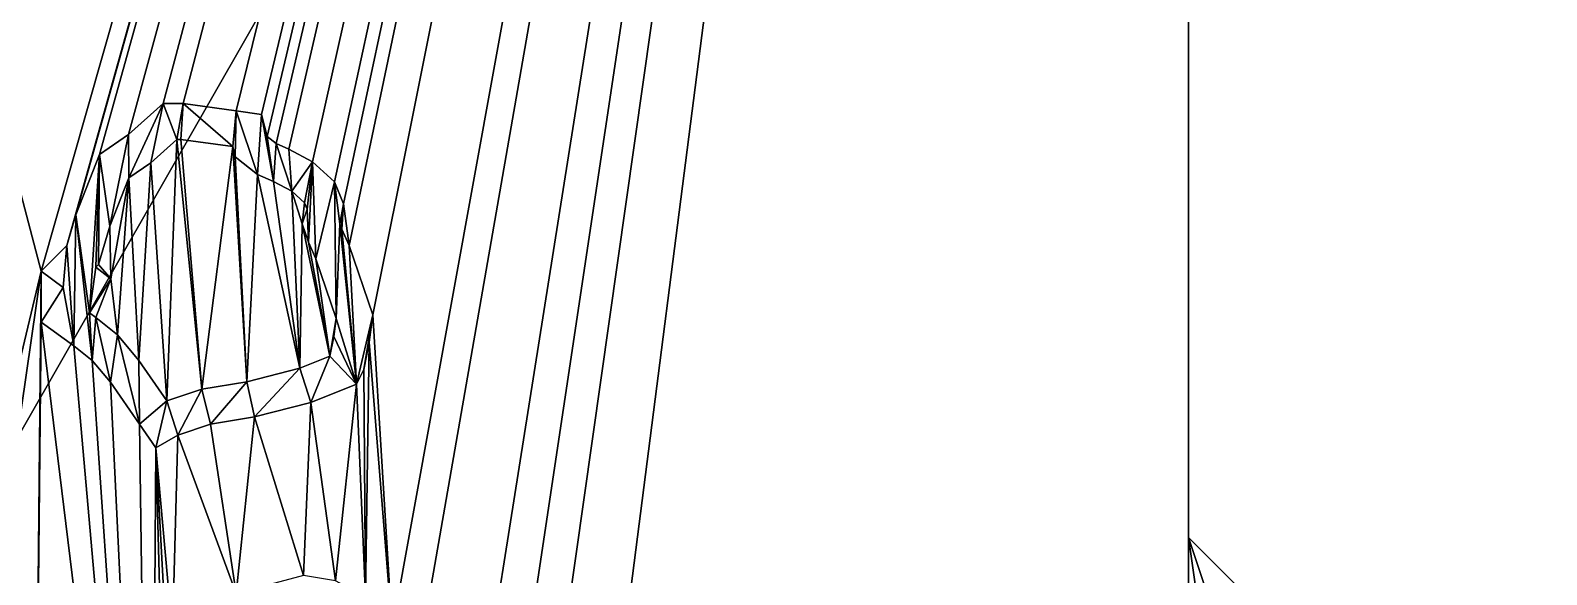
# Model space of a CAD drawing. Extents: x 10 to 110, y 10 to 115.
# Drawn here: x 88.82 to 110, y 49.48 to 57.09 of the extents above; entities that cross this region are included whole.
import ezdxf

# ---------------------------------------------------------------- set-up
doc = ezdxf.new("R2010")
doc.units = 0
doc.header["$MEASUREMENT"] = 0
doc.layers.add('STL2DXF', color=7, linetype='Continuous')

msp = doc.modelspace()

# ---------------------------------------------------------------- linework, layer by layer
at = {"layer": 'STL2DXF'}
for points in [[(85.754, 66.011, -0.6), (105, 110, -0.6), (88.975, 53.722, -0.6)], [(88.975, 53.722, -0.6), (105, 110, -0.6), (89.331, 54.079, -0.6)], [(89.331, 54.079, -0.6), (105, 110, -0.6), (89.458, 54.511, -0.6)], [(89.458, 54.511, -0.6), (105, 110, -0.6), (89.789, 55.351, -0.6)], [(89.789, 55.351, -0.6), (105, 110, -0.6), (90.196, 55.631, -0.6)], [(90.196, 55.631, -0.6), (105, 110, -0.6), (90.68, 56.063, -0.6)], [(90.68, 56.063, -0.6), (105, 110, -0.6), (90.96, 56.063, -0.6)], [(90.96, 56.063, -0.6), (105, 110, -0.6), (91.697, 55.962, -0.6)], [(91.697, 55.962, -0.6), (105, 110, -0.6), (92.054, 55.911, -0.6)], [(92.054, 55.911, -0.6), (105, 110, -0.6), (92.13, 55.605, -0.6)], [(92.13, 55.605, -0.6), (105, 110, -0.6), (92.257, 55.504, -0.6)], [(92.257, 55.504, -0.6), (105, 110, -0.6), (92.435, 55.427, -0.6)], [(92.435, 55.427, -0.6), (105, 110, -0.6), (92.766, 55.249, -0.6)], [(92.766, 55.249, -0.6), (105, 110, -0.6), (93.072, 54.969, -0.6)], [(93.072, 54.969, -0.6), (105, 110, -0.6), (93.199, 54.664, -0.6)], [(93.199, 54.664, -0.6), (105, 110, -0.6), (93.275, 54.079, -0.6)], [(93.275, 54.079, -0.6), (105, 110, -0.6), (93.606, 53.112, -0.6)], [(93.606, 53.112, -0.6), (105, 110, -0.6), (93.879, 48.716, -0.6)], [(93.879, 48.716, -0.6), (105, 110, -0.6), (94.191, 48.023, -0.6)], [(94.191, 48.023, -0.6), (105, 110, -0.6), (94.827, 45.784, -0.6)], [(94.827, 45.784, -0.6), (105, 110, -0.6), (95.107, 44.053, -0.6)], [(95.107, 44.053, -0.6), (105, 110, -0.6), (95.387, 42.298, -0.6)], [(95.387, 42.298, -0.6), (105, 110, -0.6), (96.023, 40.033, -0.6)], [(96.023, 40.033, -0.6), (105, 110, -0.6), (105, 10, -0.6)], [(105, 10, -0.6), (105, 110, -0.6), (105, 50, -0.6)], [(105, 50, -0.6), (105, 110, -0.6), (105, 70, -0.6)], [(82.121, 80, 0.5), (82.121, 40, 0.5), (105, 80, 0.5)], [(105, 80, 0.5), (82.121, 40, 0.5), (105, 40, 0.5)], [(105, 80, 0.5), (105, 40, 0.5), (105, 50, 0.5)], [(105, 80, 0.5), (105, 50, 0.5), (105, 70, 0.5)], [(105, 70, -0.6), (105, 50, 0.5), (105, 50, -0.6)], [(105, 50, 0.5), (105, 70, -0.6), (105, 70, 0.5)], [(85.754, 66.011, -0.6), (88.975, 53.722, -0.6), (85.947, 41.025, -0.6)], [(90.198, 55.026, -0.4), (90.196, 55.631, -0.4), (90.68, 56.063, -0.4)], [(90.68, 56.063, -0.4), (90.196, 55.631, -0.6), (90.68, 56.063, -0.6)], [(90.196, 55.631, -0.6), (90.68, 56.063, -0.4), (90.196, 55.631, -0.4)], [(90.198, 55.026, -0.4), (90.68, 56.063, -0.4), (90.506, 55.237, -0.4)], [(90.506, 55.237, -0.4), (90.68, 56.063, -0.4), (90.871, 55.563, -0.4)], [(90.871, 55.563, -0.4), (90.68, 56.063, -0.4), (90.96, 56.063, -0.4)], [(90.96, 56.063, -0.6), (90.68, 56.063, -0.4), (90.68, 56.063, -0.6)], [(90.68, 56.063, -0.4), (90.96, 56.063, -0.6), (90.96, 56.063, -0.4)], [(90.871, 55.563, -0.4), (90.96, 56.063, -0.4), (90.925, 55.563, -0.4)], [(90.925, 55.563, -0.4), (90.96, 56.063, -0.4), (91.65, 55.463, -0.4)], [(91.65, 55.463, -0.4), (90.96, 56.063, -0.4), (91.697, 55.962, -0.4)], [(91.697, 55.962, -0.6), (90.96, 56.063, -0.4), (90.96, 56.063, -0.6)], [(90.96, 56.063, -0.4), (91.697, 55.962, -0.6), (91.697, 55.962, -0.4)], [(91.65, 55.463, -0.4), (91.697, 55.962, -0.4), (91.686, 55.32, -0.4)], [(91.686, 55.32, -0.4), (91.697, 55.962, -0.4), (91.998, 55.071, -0.4)], [(91.998, 55.071, -0.4), (91.697, 55.962, -0.4), (92.054, 55.911, -0.4)], [(92.054, 55.911, -0.6), (91.697, 55.962, -0.4), (91.697, 55.962, -0.6)], [(91.697, 55.962, -0.4), (92.054, 55.911, -0.6), (92.054, 55.911, -0.4)], [(91.998, 55.071, -0.4), (92.054, 55.911, -0.4), (92.218, 54.976, -0.4)], [(92.218, 54.976, -0.4), (92.054, 55.911, -0.4), (92.13, 55.605, -0.4)], [(92.13, 55.605, -0.4), (92.054, 55.911, -0.6), (92.13, 55.605, -0.6)], [(92.054, 55.911, -0.6), (92.13, 55.605, -0.4), (92.054, 55.911, -0.4)], [(89.932, 54.349, -0.4), (89.789, 55.351, -0.4), (90.196, 55.631, -0.4)], [(90.196, 55.631, -0.4), (89.789, 55.351, -0.6), (90.196, 55.631, -0.6)], [(89.789, 55.351, -0.6), (90.196, 55.631, -0.4), (89.789, 55.351, -0.4)], [(89.932, 54.349, -0.4), (90.196, 55.631, -0.4), (90.198, 55.026, -0.4)], [(90.732, 51.909, -0.6), (90.506, 55.237, -0.6), (90.871, 55.563, -0.6)], [(90.506, 55.237, -0.6), (90.871, 55.563, -0.4), (90.871, 55.563, -0.6)], [(90.871, 55.563, -0.4), (90.506, 55.237, -0.6), (90.506, 55.237, -0.4)], [(90.732, 51.909, -0.6), (90.871, 55.563, -0.6), (91.22, 52.072, -0.6)], [(91.22, 52.072, -0.6), (90.871, 55.563, -0.6), (90.925, 55.563, -0.6)], [(90.871, 55.563, -0.4), (90.925, 55.563, -0.6), (90.871, 55.563, -0.6)], [(90.925, 55.563, -0.6), (90.871, 55.563, -0.4), (90.925, 55.563, -0.4)], [(91.22, 52.072, -0.6), (90.925, 55.563, -0.6), (91.65, 55.463, -0.6)], [(90.925, 55.563, -0.4), (91.65, 55.463, -0.6), (90.925, 55.563, -0.6)], [(91.65, 55.463, -0.6), (90.925, 55.563, -0.4), (91.65, 55.463, -0.4)], [(92.218, 54.976, -0.4), (92.13, 55.605, -0.4), (92.257, 55.504, -0.4)], [(92.257, 55.504, -0.6), (92.13, 55.605, -0.4), (92.13, 55.605, -0.6)], [(92.13, 55.605, -0.4), (92.257, 55.504, -0.6), (92.257, 55.504, -0.4)], [(92.218, 54.976, -0.4), (92.257, 55.504, -0.4), (92.474, 54.838, -0.4)], [(92.474, 54.838, -0.4), (92.257, 55.504, -0.4), (92.435, 55.427, -0.4)], [(92.435, 55.427, -0.6), (92.257, 55.504, -0.4), (92.257, 55.504, -0.6)], [(92.257, 55.504, -0.4), (92.435, 55.427, -0.6), (92.435, 55.427, -0.4)], [(89.789, 55.351, -0.4), (89.648, 53.14, -0.4), (89.458, 54.511, -0.4)], [(89.789, 55.351, -0.6), (89.458, 54.511, -0.4), (89.458, 54.511, -0.6)], [(89.458, 54.511, -0.4), (89.789, 55.351, -0.6), (89.789, 55.351, -0.4)], [(89.648, 53.14, -0.4), (89.789, 55.351, -0.4), (89.736, 53.777, -0.4)], [(89.736, 53.777, -0.4), (89.789, 55.351, -0.4), (89.775, 53.815, -0.4)], [(89.775, 53.815, -0.4), (89.789, 55.351, -0.4), (89.932, 54.349, -0.4)], [(91.22, 52.072, -0.6), (91.65, 55.463, -0.6), (91.848, 52.176, -0.6)], [(91.848, 52.176, -0.6), (91.65, 55.463, -0.6), (91.686, 55.32, -0.6)], [(91.65, 55.463, -0.6), (91.686, 55.32, -0.4), (91.686, 55.32, -0.6)], [(91.686, 55.32, -0.4), (91.65, 55.463, -0.6), (91.65, 55.463, -0.4)], [(91.848, 52.176, -0.6), (91.686, 55.32, -0.6), (91.998, 55.071, -0.6)], [(91.686, 55.32, -0.4), (91.998, 55.071, -0.6), (91.686, 55.32, -0.6)], [(91.998, 55.071, -0.6), (91.686, 55.32, -0.4), (91.998, 55.071, -0.4)], [(92.474, 54.838, -0.4), (92.435, 55.427, -0.4), (92.766, 55.249, -0.4)], [(92.766, 55.249, -0.6), (92.435, 55.427, -0.4), (92.435, 55.427, -0.6)], [(92.435, 55.427, -0.4), (92.766, 55.249, -0.6), (92.766, 55.249, -0.4)], [(90.34, 52.474, -0.6), (90.198, 55.026, -0.6), (90.506, 55.237, -0.6)], [(90.198, 55.026, -0.6), (90.506, 55.237, -0.4), (90.506, 55.237, -0.6)], [(90.506, 55.237, -0.4), (90.198, 55.026, -0.6), (90.198, 55.026, -0.4)], [(90.34, 52.474, -0.6), (90.506, 55.237, -0.6), (90.732, 51.909, -0.6)], [(91.848, 52.176, -0.6), (91.998, 55.071, -0.6), (92.585, 52.367, -0.6)], [(92.585, 52.367, -0.6), (91.998, 55.071, -0.6), (92.218, 54.976, -0.6)], [(91.998, 55.071, -0.4), (92.218, 54.976, -0.6), (91.998, 55.071, -0.6)], [(92.218, 54.976, -0.6), (91.998, 55.071, -0.4), (92.218, 54.976, -0.4)], [(92.474, 54.838, -0.4), (92.766, 55.249, -0.4), (92.652, 54.675, -0.4)], [(92.652, 54.675, -0.4), (92.766, 55.249, -0.4), (92.689, 54.588, -0.4)], [(92.689, 54.588, -0.4), (92.766, 55.249, -0.4), (92.707, 54.127, -0.4)], [(92.707, 54.127, -0.4), (92.766, 55.249, -0.4), (92.809, 53.896, -0.4)], [(92.809, 53.896, -0.4), (92.766, 55.249, -0.4), (93.072, 54.969, -0.4)], [(93.072, 54.969, -0.6), (92.766, 55.249, -0.4), (92.766, 55.249, -0.6)], [(92.766, 55.249, -0.4), (93.072, 54.969, -0.6), (93.072, 54.969, -0.4)], [(89.949, 53.617, -0.6), (89.932, 54.349, -0.6), (90.198, 55.026, -0.6)], [(89.932, 54.349, -0.4), (90.198, 55.026, -0.6), (89.932, 54.349, -0.6)], [(90.198, 55.026, -0.6), (89.932, 54.349, -0.4), (90.198, 55.026, -0.4)], [(89.949, 53.617, -0.6), (90.198, 55.026, -0.6), (90.039, 52.835, -0.6)], [(90.039, 52.835, -0.6), (90.198, 55.026, -0.6), (90.34, 52.474, -0.6)], [(92.585, 52.367, -0.6), (92.218, 54.976, -0.6), (92.474, 54.838, -0.6)], [(92.218, 54.976, -0.4), (92.474, 54.838, -0.6), (92.218, 54.976, -0.6)], [(92.474, 54.838, -0.6), (92.218, 54.976, -0.4), (92.474, 54.838, -0.4)], [(92.809, 53.896, -0.4), (93.072, 54.969, -0.4), (93.095, 53.061, -0.4)], [(93.095, 53.061, -0.4), (93.072, 54.969, -0.4), (93.148, 54.384, -0.4)], [(93.148, 54.384, -0.4), (93.072, 54.969, -0.4), (93.199, 54.664, -0.4)], [(93.199, 54.664, -0.4), (93.072, 54.969, -0.6), (93.199, 54.664, -0.6)], [(93.072, 54.969, -0.6), (93.199, 54.664, -0.4), (93.072, 54.969, -0.4)], [(92.585, 52.367, -0.6), (92.474, 54.838, -0.6), (92.621, 54.384, -0.6)], [(92.621, 54.384, -0.6), (92.474, 54.838, -0.6), (92.652, 54.675, -0.6)], [(92.474, 54.838, -0.4), (92.652, 54.675, -0.6), (92.474, 54.838, -0.6)], [(92.652, 54.675, -0.6), (92.474, 54.838, -0.4), (92.652, 54.675, -0.4)], [(92.621, 54.384, -0.6), (92.652, 54.675, -0.6), (92.689, 54.588, -0.6)], [(92.652, 54.675, -0.6), (92.689, 54.588, -0.4), (92.689, 54.588, -0.6)], [(92.689, 54.588, -0.4), (92.652, 54.675, -0.6), (92.652, 54.675, -0.4)], [(93.148, 54.384, -0.4), (93.199, 54.664, -0.4), (93.173, 54.46, -0.4)], [(93.173, 54.46, -0.4), (93.199, 54.664, -0.6), (93.173, 54.46, -0.6)], [(93.199, 54.664, -0.6), (93.173, 54.46, -0.4), (93.199, 54.664, -0.4)], [(93.173, 54.308, -0.6), (93.173, 54.46, -0.6), (93.199, 54.664, -0.6)], [(93.173, 54.308, -0.6), (93.199, 54.664, -0.6), (93.275, 54.079, -0.6)], [(89.433, 52.679, -0.4), (89.331, 54.079, -0.4), (89.458, 54.511, -0.4)], [(89.458, 54.511, -0.6), (89.331, 54.079, -0.4), (89.331, 54.079, -0.6)], [(89.331, 54.079, -0.4), (89.458, 54.511, -0.6), (89.458, 54.511, -0.4)], [(89.433, 52.679, -0.4), (89.458, 54.511, -0.4), (89.687, 52.476, -0.4)], [(89.687, 52.476, -0.4), (89.458, 54.511, -0.4), (89.648, 53.14, -0.4)], [(92.707, 54.127, -0.4), (92.621, 54.384, -0.4), (92.689, 54.588, -0.4)], [(92.689, 54.588, -0.6), (92.621, 54.384, -0.4), (92.621, 54.384, -0.6)], [(92.621, 54.384, -0.4), (92.689, 54.588, -0.6), (92.689, 54.588, -0.4)], [(93.148, 54.384, -0.4), (93.173, 54.46, -0.6), (93.148, 54.384, -0.6)], [(93.173, 54.46, -0.6), (93.148, 54.384, -0.4), (93.173, 54.46, -0.4)], [(93.173, 54.46, -0.6), (93.173, 54.308, -0.6), (93.148, 54.384, -0.6)], [(89.949, 53.617, -0.6), (89.775, 53.815, -0.6), (89.932, 54.349, -0.6)], [(89.775, 53.815, -0.4), (89.932, 54.349, -0.6), (89.775, 53.815, -0.6)], [(89.932, 54.349, -0.6), (89.775, 53.815, -0.4), (89.932, 54.349, -0.4)], [(92.621, 54.384, -0.6), (93.006, 52.535, -0.6), (92.585, 52.367, -0.6)], [(93.006, 52.535, -0.6), (92.621, 54.384, -0.6), (92.707, 54.127, -0.6)], [(92.621, 54.384, -0.6), (92.707, 54.127, -0.4), (92.707, 54.127, -0.6)], [(92.707, 54.127, -0.4), (92.621, 54.384, -0.6), (92.621, 54.384, -0.4)], [(93.377, 52.145, -0.4), (93.095, 53.061, -0.4), (93.148, 54.384, -0.4)], [(93.377, 52.145, -0.4), (93.148, 54.384, -0.4), (93.173, 54.308, -0.4)], [(93.173, 54.308, -0.4), (93.148, 54.384, -0.6), (93.173, 54.308, -0.6)], [(93.148, 54.384, -0.6), (93.173, 54.308, -0.4), (93.148, 54.384, -0.4)], [(93.377, 52.145, -0.4), (93.173, 54.308, -0.4), (93.275, 54.079, -0.4)], [(93.275, 54.079, -0.4), (93.173, 54.308, -0.6), (93.275, 54.079, -0.6)], [(93.173, 54.308, -0.6), (93.275, 54.079, -0.4), (93.173, 54.308, -0.4)], [(89.331, 54.079, -0.4), (89.28, 53.493, -0.4), (88.975, 53.722, -0.4)], [(89.331, 54.079, -0.4), (88.975, 53.722, -0.6), (89.331, 54.079, -0.6)], [(88.975, 53.722, -0.6), (89.331, 54.079, -0.4), (88.975, 53.722, -0.4)], [(89.433, 52.679, -0.4), (89.28, 53.493, -0.4), (89.331, 54.079, -0.4)], [(93.006, 52.535, -0.6), (92.707, 54.127, -0.6), (92.809, 53.896, -0.6)], [(92.707, 54.127, -0.6), (92.809, 53.896, -0.4), (92.809, 53.896, -0.6)], [(92.809, 53.896, -0.4), (92.707, 54.127, -0.6), (92.707, 54.127, -0.4)], [(93.377, 52.145, -0.4), (93.275, 54.079, -0.4), (93.606, 53.112, -0.4)], [(93.606, 53.112, -0.4), (93.275, 54.079, -0.6), (93.606, 53.112, -0.6)], [(93.275, 54.079, -0.6), (93.606, 53.112, -0.4), (93.275, 54.079, -0.4)], [(89.775, 53.815, -0.6), (89.949, 53.617, -0.6), (89.736, 53.777, -0.6)], [(89.736, 53.777, -0.4), (89.775, 53.815, -0.6), (89.736, 53.777, -0.6)], [(89.775, 53.815, -0.6), (89.736, 53.777, -0.4), (89.775, 53.815, -0.4)], [(93.006, 52.535, -0.6), (92.809, 53.896, -0.6), (93.095, 53.061, -0.6)], [(92.809, 53.896, -0.6), (93.095, 53.061, -0.4), (93.095, 53.061, -0.6)], [(93.095, 53.061, -0.4), (92.809, 53.896, -0.6), (92.809, 53.896, -0.4)], [(85.947, 41.025, -0.6), (88.975, 53.722, -0.6), (87.117, 40.873, -0.6)], [(87.117, 40.873, -0.6), (88.975, 53.722, -0.6), (88.848, 40.644, -0.6)], [(88.975, 53.01, -0.6), (88.848, 40.644, -0.6), (88.975, 53.722, -0.6)], [(88.975, 53.722, -0.4), (89.28, 53.493, -0.6), (88.975, 53.722, -0.6)], [(89.28, 53.493, -0.6), (88.975, 53.722, -0.4), (89.28, 53.493, -0.4)], [(89.28, 53.493, -0.6), (88.975, 53.01, -0.6), (88.975, 53.722, -0.6)], [(89.949, 53.617, -0.4), (89.648, 53.14, -0.4), (89.736, 53.777, -0.4)], [(89.949, 53.617, -0.6), (89.736, 53.077, -0.6), (89.648, 53.14, -0.6)], [(89.648, 53.14, -0.4), (89.949, 53.617, -0.6), (89.648, 53.14, -0.6)], [(89.949, 53.617, -0.6), (89.648, 53.14, -0.4), (89.949, 53.617, -0.4)], [(89.949, 53.617, -0.6), (89.736, 53.777, -0.4), (89.736, 53.777, -0.6)], [(89.736, 53.777, -0.4), (89.949, 53.617, -0.6), (89.949, 53.617, -0.4)], [(89.736, 53.077, -0.6), (89.949, 53.617, -0.6), (90.039, 52.835, -0.6)], [(89.28, 53.493, -0.4), (89.433, 52.679, -0.4), (88.975, 53.01, -0.4)], [(89.28, 53.493, -0.6), (88.975, 53.01, -0.4), (88.975, 53.01, -0.6)], [(88.975, 53.01, -0.4), (89.28, 53.493, -0.6), (89.28, 53.493, -0.4)], [(88.848, 40.644, -0.6), (88.975, 53.01, -0.6), (90.502, 40.542, -0.6)], [(88.975, 53.01, -0.4), (89.433, 52.679, -0.6), (88.975, 53.01, -0.6)], [(89.433, 52.679, -0.6), (88.975, 53.01, -0.4), (89.433, 52.679, -0.4)], [(90.502, 40.542, -0.6), (88.975, 53.01, -0.6), (89.433, 52.679, -0.6)], [(89.687, 52.476, -0.4), (89.648, 53.14, -0.4), (89.736, 53.077, -0.4)], [(89.736, 53.077, -0.6), (89.648, 53.14, -0.4), (89.648, 53.14, -0.6)], [(89.648, 53.14, -0.4), (89.736, 53.077, -0.6), (89.736, 53.077, -0.4)], [(89.687, 52.476, -0.4), (89.736, 53.077, -0.4), (89.942, 52.17, -0.4)], [(89.942, 52.17, -0.4), (89.736, 53.077, -0.4), (90.039, 52.835, -0.4)], [(90.039, 52.835, -0.6), (89.736, 53.077, -0.4), (89.736, 53.077, -0.6)], [(89.736, 53.077, -0.4), (90.039, 52.835, -0.6), (90.039, 52.835, -0.4)], [(93.006, 52.535, -0.6), (93.095, 53.061, -0.6), (93.061, 52.812, -0.6)], [(93.377, 52.145, -0.4), (93.061, 52.812, -0.4), (93.095, 53.061, -0.4)], [(93.095, 53.061, -0.6), (93.061, 52.812, -0.4), (93.061, 52.812, -0.6)], [(93.061, 52.812, -0.4), (93.095, 53.061, -0.6), (93.095, 53.061, -0.4)], [(93.377, 52.145, -0.4), (93.606, 53.112, -0.4), (93.479, 52.348, -0.4)], [(93.479, 52.348, -0.4), (93.606, 53.112, -0.4), (93.555, 52.73, -0.4)], [(93.555, 52.73, -0.4), (93.606, 53.112, -0.6), (93.555, 52.73, -0.6)], [(93.606, 53.112, -0.6), (93.555, 52.73, -0.4), (93.606, 53.112, -0.4)], [(93.879, 48.716, -0.6), (93.555, 52.73, -0.6), (93.606, 53.112, -0.6)], [(89.942, 52.17, -0.4), (90.039, 52.835, -0.4), (90.349, 51.585, -0.4)], [(90.349, 51.585, -0.4), (90.039, 52.835, -0.4), (90.34, 52.474, -0.4)], [(90.34, 52.474, -0.4), (90.039, 52.835, -0.6), (90.34, 52.474, -0.6)], [(90.039, 52.835, -0.6), (90.34, 52.474, -0.4), (90.039, 52.835, -0.4)], [(93.377, 52.145, -0.4), (93.006, 52.535, -0.4), (93.061, 52.812, -0.4)], [(93.061, 52.812, -0.6), (93.006, 52.535, -0.4), (93.006, 52.535, -0.6)], [(93.006, 52.535, -0.4), (93.061, 52.812, -0.6), (93.061, 52.812, -0.4)], [(93.479, 52.348, -0.4), (93.555, 52.73, -0.6), (93.479, 52.348, -0.6)], [(93.555, 52.73, -0.6), (93.479, 52.348, -0.4), (93.555, 52.73, -0.4)], [(93.504, 49.168, -0.6), (93.479, 52.348, -0.6), (93.555, 52.73, -0.6)], [(93.504, 49.168, -0.6), (93.555, 52.73, -0.6), (93.879, 48.716, -0.6)], [(89.433, 52.679, -0.4), (89.687, 52.476, -0.6), (89.433, 52.679, -0.6)], [(89.687, 52.476, -0.6), (89.433, 52.679, -0.4), (89.687, 52.476, -0.4)], [(90.502, 40.542, -0.6), (89.433, 52.679, -0.6), (89.687, 52.476, -0.6)], [(92.741, 51.89, -0.4), (92.585, 52.367, -0.4), (93.006, 52.535, -0.4)], [(93.006, 52.535, -0.4), (92.585, 52.367, -0.6), (93.006, 52.535, -0.6)], [(92.585, 52.367, -0.6), (93.006, 52.535, -0.4), (92.585, 52.367, -0.4)], [(92.741, 51.89, -0.4), (93.006, 52.535, -0.4), (93.377, 52.145, -0.4)], [(89.687, 52.476, -0.6), (89.942, 52.17, -0.4), (89.942, 52.17, -0.6)], [(89.942, 52.17, -0.4), (89.687, 52.476, -0.6), (89.687, 52.476, -0.4)], [(90.502, 40.542, -0.6), (89.687, 52.476, -0.6), (89.942, 52.17, -0.6)], [(90.349, 51.585, -0.4), (90.34, 52.474, -0.4), (90.732, 51.909, -0.4)], [(90.732, 51.909, -0.4), (90.34, 52.474, -0.6), (90.732, 51.909, -0.6)], [(90.34, 52.474, -0.6), (90.732, 51.909, -0.4), (90.34, 52.474, -0.4)], [(91.952, 51.687, -0.4), (91.848, 52.176, -0.4), (92.585, 52.367, -0.4)], [(92.585, 52.367, -0.4), (91.848, 52.176, -0.6), (92.585, 52.367, -0.6)], [(91.848, 52.176, -0.6), (92.585, 52.367, -0.4), (91.848, 52.176, -0.4)], [(91.952, 51.687, -0.4), (92.585, 52.367, -0.4), (92.741, 51.89, -0.4)], [(93.377, 52.145, -0.4), (93.479, 52.348, -0.6), (93.377, 52.145, -0.6)], [(93.479, 52.348, -0.6), (93.377, 52.145, -0.4), (93.479, 52.348, -0.4)], [(93.504, 49.168, -0.6), (93.377, 52.145, -0.6), (93.479, 52.348, -0.6)], [(89.942, 52.17, -0.6), (90.349, 51.585, -0.4), (90.349, 51.585, -0.6)], [(90.349, 51.585, -0.4), (89.942, 52.17, -0.6), (89.942, 52.17, -0.4)], [(90.502, 40.542, -0.6), (89.942, 52.17, -0.6), (90.349, 51.585, -0.6)], [(91.341, 51.585, -0.4), (91.22, 52.072, -0.4), (91.848, 52.176, -0.4)], [(91.848, 52.176, -0.6), (91.22, 52.072, -0.4), (91.22, 52.072, -0.6)], [(91.22, 52.072, -0.4), (91.848, 52.176, -0.6), (91.848, 52.176, -0.4)], [(91.341, 51.585, -0.4), (91.848, 52.176, -0.4), (91.952, 51.687, -0.4)], [(92.741, 51.89, -0.6), (93.377, 52.145, -0.4), (93.377, 52.145, -0.6)], [(93.377, 52.145, -0.4), (92.741, 51.89, -0.6), (92.741, 51.89, -0.4)], [(93.084, 49.397, -0.6), (92.741, 51.89, -0.6), (93.377, 52.145, -0.6)], [(93.084, 49.397, -0.6), (93.377, 52.145, -0.6), (93.504, 49.168, -0.6)], [(90.349, 51.585, -0.4), (90.732, 51.909, -0.4), (90.578, 51.254, -0.4)], [(90.578, 51.254, -0.4), (90.732, 51.909, -0.4), (90.883, 51.432, -0.4)], [(90.883, 51.432, -0.4), (90.732, 51.909, -0.4), (91.22, 52.072, -0.4)], [(91.22, 52.072, -0.4), (90.732, 51.909, -0.6), (91.22, 52.072, -0.6)], [(90.732, 51.909, -0.6), (91.22, 52.072, -0.4), (90.732, 51.909, -0.4)], [(90.883, 51.432, -0.4), (91.22, 52.072, -0.4), (91.341, 51.585, -0.4)], [(91.952, 51.687, -0.6), (92.741, 51.89, -0.4), (92.741, 51.89, -0.6)], [(92.741, 51.89, -0.4), (91.952, 51.687, -0.6), (91.952, 51.687, -0.4)], [(92.639, 49.473, -0.6), (91.952, 51.687, -0.6), (92.741, 51.89, -0.6)], [(92.639, 49.473, -0.6), (92.741, 51.89, -0.6), (93.084, 49.397, -0.6)], [(91.341, 51.585, -0.4), (91.952, 51.687, -0.6), (91.341, 51.585, -0.6)], [(91.952, 51.687, -0.6), (91.341, 51.585, -0.4), (91.952, 51.687, -0.4)], [(91.697, 49.219, -0.6), (91.341, 51.585, -0.6), (91.952, 51.687, -0.6)], [(91.697, 49.219, -0.6), (91.952, 51.687, -0.6), (92.639, 49.473, -0.6)], [(90.349, 51.585, -0.6), (90.578, 51.254, -0.4), (90.578, 51.254, -0.6)], [(90.578, 51.254, -0.4), (90.349, 51.585, -0.6), (90.349, 51.585, -0.4)], [(90.502, 40.542, -0.6), (90.349, 51.585, -0.6), (90.578, 51.254, -0.6)], [(90.883, 51.432, -0.6), (91.341, 51.585, -0.4), (91.341, 51.585, -0.6)], [(91.341, 51.585, -0.4), (90.883, 51.432, -0.6), (90.883, 51.432, -0.4)], [(91.697, 49.219, -0.6), (90.883, 51.432, -0.6), (91.341, 51.585, -0.6)], [(90.502, 40.542, -0.6), (90.578, 51.254, -0.6), (90.858, 40.542, -0.6)], [(90.578, 51.254, -0.6), (90.883, 51.432, -0.4), (90.883, 51.432, -0.6)], [(90.883, 51.432, -0.4), (90.578, 51.254, -0.6), (90.578, 51.254, -0.4)], [(90.807, 48.659, -0.6), (90.578, 51.254, -0.6), (90.883, 51.432, -0.6)], [(90.578, 51.254, -0.6), (90.807, 48.659, -0.6), (90.781, 47.488, -0.6)], [(90.858, 40.542, -0.6), (90.578, 51.254, -0.6), (90.781, 47.488, -0.6)], [(90.807, 48.659, -0.6), (90.883, 51.432, -0.6), (91.697, 49.219, -0.6)], [(110, 35, 0.5), (105, 50, 0.5), (105, 40, 0.5)], [(105, 50, 0.5), (110, 35, 0.5), (110, 45, 0.5)], [(105, 50, -0.6), (110, 45, 0.5), (110, 45, -0.6)], [(110, 45, 0.5), (105, 50, -0.6), (105, 50, 0.5)], [(105, 10, -0.6), (105, 50, -0.6), (110, 15, -0.6)], [(110, 15, -0.6), (105, 50, -0.6), (110, 45, -0.6)]]:
    msp.add_3dface(points, dxfattribs=at)

doc.saveas('drawing.dxf')
